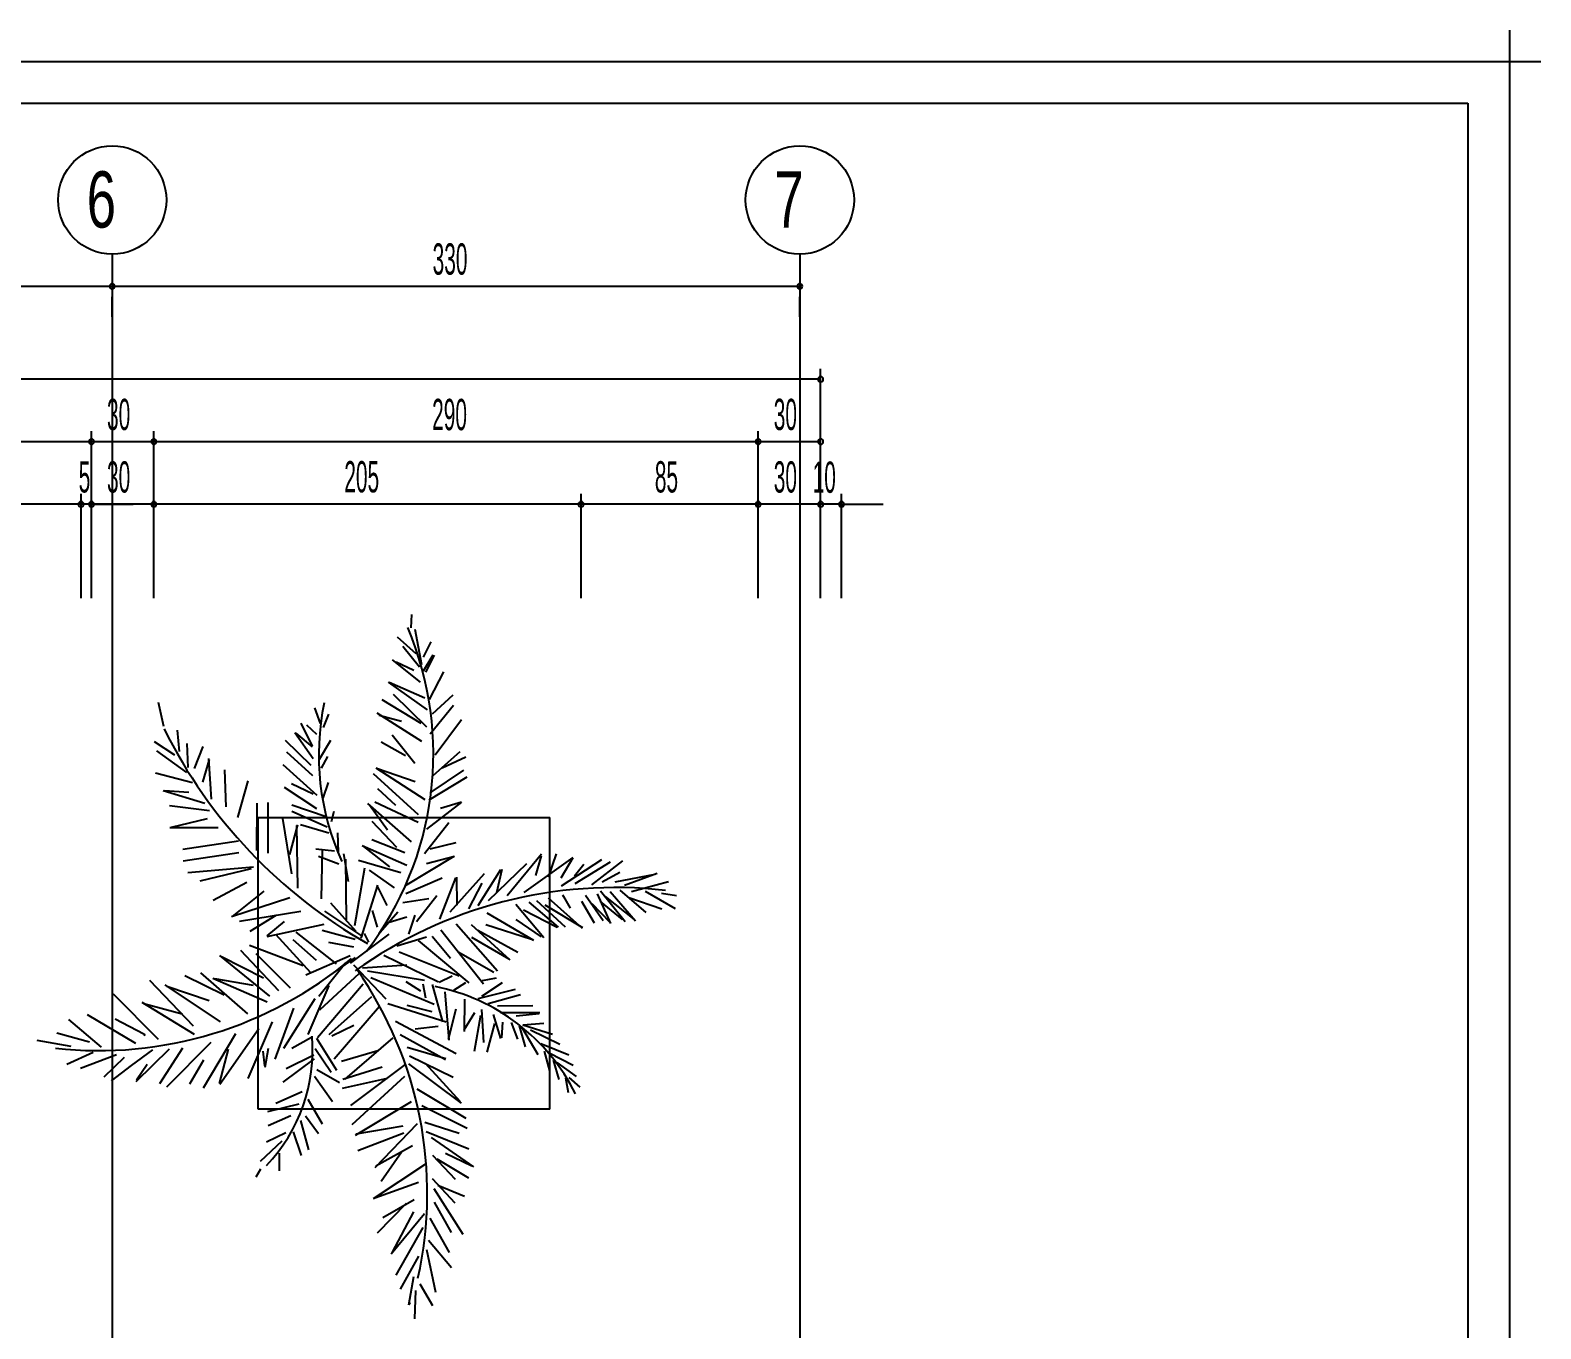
# Model space of a CAD drawing. Extents: x 3907.4 to 3911.57, y -3054.42 to -3053.7.
# Drawn here: x 3908.2551 to 3908.4001, y -3053.8211 to -3053.6965 of the extents above; entities that cross this region are included whole.
import ezdxf

# ---------------------------------------------------------------- set-up
doc = ezdxf.new("R2010")
doc.units = 0
doc.header["$LTSCALE"] = 2
doc.header["$MEASUREMENT"] = 0
doc.linetypes.add('ACAD_ISO10W100', pattern=[18, 12, -3, 0, -3])
doc.layers.get('0').update_dxf_attribs({"linetype": 'CONTINUOUS'})
for name, color, linetype in [('AKS', 11, 'CONTINUOUS'), ('AĞAÇ', 9, 'CONTINUOUS'), ('KOLON', 3, 'CONTINUOUS'), ('OLÇÜ', 6, 'CONTINUOUS'), ('TEXT', 11, 'CONTINUOUS')]:
    doc.layers.add(name, color=color, linetype=linetype)
doc.styles.add('MAHAL', font='stylu.ttf', dxfattribs={"width": 0.7, "height": 20})
doc.styles.add('ÖLÇÜ', font='stylu.ttf', dxfattribs={"width": 0.5})

msp = doc.modelspace()

# ---------------------------------------------------------------- linework, layer by layer
at = {"color": 0, "linetype": 'ByBlock'}
for centre, start, end in [((3908.262969865261, -3053.721052388482), 0, 180), ((3908.262969865261, -3053.721052388482), 0, 180), ((3908.328969865261, -3053.721052388482), 0, 180), ((3908.262969865261, -3053.721052388482), 180, 0), ((3908.262969865261, -3053.721052388482), 180, 0), ((3908.328969865261, -3053.721052388482), 180, 0), ((3908.330969865261, -3053.729968091759), 0, 180), ((3908.330969865261, -3053.729968091759), 180, 0), ((3908.260969865261, -3053.735968091759), 0, 180), ((3908.260969865261, -3053.735968091759), 0, 180), ((3908.260969865261, -3053.735968091759), 180, 0), ((3908.260969865261, -3053.735968091759), 180, 0), ((3908.266969865261, -3053.735968091759), 0, 180), ((3908.266969865261, -3053.735968091759), 0, 180), ((3908.266969865261, -3053.735968091759), 180, 0), ((3908.266969865261, -3053.735968091759), 180, 0), ((3908.324969865261, -3053.735968091759), 0, 180), ((3908.324969865261, -3053.735968091759), 0, 180), ((3908.324969865261, -3053.735968091759), 180, 0), ((3908.324969865261, -3053.735968091759), 180, 0), ((3908.330969865261, -3053.735968091759), 0, 180), ((3908.330969865261, -3053.735968091759), 180, 0), ((3908.259969865261, -3053.741968091759), 0, 180), ((3908.259969865261, -3053.741968091759), 0, 180), ((3908.259969865261, -3053.741968091759), 180, 0), ((3908.259969865261, -3053.741968091759), 180, 0), ((3908.260969865261, -3053.741968091759), 0, 180), ((3908.260969865261, -3053.741968091759), 0, 180), ((3908.260969865261, -3053.741968091759), 180, 0), ((3908.260969865261, -3053.741968091759), 180, 0), ((3908.266969865261, -3053.741968091759), 0, 180), ((3908.266969865261, -3053.741968091759), 0, 180), ((3908.266969865261, -3053.741968091759), 180, 0), ((3908.266969865261, -3053.741968091759), 180, 0), ((3908.307969865261, -3053.741968091759), 0, 180), ((3908.307969865261, -3053.741968091759), 0, 180), ((3908.307969865261, -3053.741968091759), 180, 0), ((3908.307969865261, -3053.741968091759), 180, 0), ((3908.324969865261, -3053.741968091759), 0, 180), ((3908.324969865261, -3053.741968091759), 0, 180), ((3908.324969865261, -3053.741968091759), 180, 0), ((3908.324969865261, -3053.741968091759), 180, 0), ((3908.330969865261, -3053.741968091759), 0, 180), ((3908.330969865261, -3053.741968091759), 0, 180), ((3908.330969865261, -3053.741968091759), 180, 0), ((3908.330969865261, -3053.741968091759), 180, 0), ((3908.332969865261, -3053.741968091759), 0, 180), ((3908.332969865261, -3053.741968091759), 180, 0)]:
    msp.add_arc(centre, 0.00025, start, end, dxfattribs=at)
at = {"layer": 'AKS', "linetype": 'ACAD_ISO10W100'}
for p, q in [((3908.262969865261, -3053.717968091759), (3908.262969865261, -3053.98802954204)), ((3908.328969865261, -3053.717968091759), (3908.328969865261, -3054.24202954204))]:
    msp.add_line(p, q, dxfattribs=at)
at = {"layer": 'AKS', "color": 6}
for p, q in [((3908.242969865261, -3053.721052388482), (3908.262969865261, -3053.721052388482)), ((3908.262969865261, -3053.721052388482), (3908.328969865261, -3053.721052388482)), ((3908.262969865261, -3053.723968091759), (3908.262969865261, -3053.722052388483)), ((3908.262969865261, -3053.723968091759), (3908.262969865261, -3053.722052388483)), ((3908.328969865261, -3053.723968091759), (3908.328969865261, -3053.722052388483))]:
    msp.add_line(p, q, dxfattribs=at)
at = {"layer": 'AKS'}
for centre in [(3908.262969865261, -3053.712768091759), (3908.328969865261, -3053.712768091759)]:
    msp.add_circle(centre, 0.005200000000000001, dxfattribs=at)
at = {"layer": 'AĞAÇ', "ltscale": 0.11}
for p, q in [((3908.291647769342, -3053.75383612397), (3908.291737783802, -3053.752558879051)), ((3908.292017838023, -3053.753962203919), (3908.292656922516, -3053.757346407912)), ((3908.290320606272, -3053.754705881066), (3908.292124075753, -3053.756284015139)), ((3908.290851055937, -3053.755574949666), (3908.292446078857, -3053.757563961036)), ((3908.293535136393, -3053.755167500115), (3908.292825889461, -3053.75664677019)), ((3908.292560866758, -3053.759048633079), (3908.289854409763, -3053.756887489852)), ((3908.290209206169, -3053.757100075792), (3908.291910520116, -3053.757887011593)), ((3908.293749199359, -3053.756440514797), (3908.292809444013, -3053.757985968295)), ((3908.293857123068, -3053.756447412604), (3908.293023310522, -3053.75809076864)), ((3908.294753977166, -3053.758060875352), (3908.29337867645, -3053.760689961964)), ((3908.293245560666, -3053.761691187089), (3908.289470866363, -3053.759028415279)), ((3908.289546209461, -3053.759050768703), (3908.292980419541, -3053.760531724952)), ((3908.267382528436, -3053.760947039247), (3908.267904408666, -3053.763258767628)), ((3908.282382627776, -3053.7614953793), (3908.282923798523, -3053.76302341501)), ((3908.28886124458, -3053.760701715758), (3908.292601006058, -3053.762960464305)), ((3908.293156738644, -3053.763367811227), (3908.289961764341, -3053.760214187022)), ((3908.295723634198, -3053.761282365461), (3908.293482405896, -3053.764029442938)), ((3908.295649358271, -3053.760300912964), (3908.293684396044, -3053.762118965272)), ((3908.282191412983, -3053.7651783185), (3908.28110402441, -3053.762969159557)), ((3908.283733550118, -3053.762097072752), (3908.283217828631, -3053.763406455568)), ((3908.292695430991, -3053.764725041013), (3908.288385381642, -3053.762017546185)), ((3908.288604062589, -3053.762220590913), (3908.290740903718, -3053.762793152193)), ((3908.296498358994, -3053.762647707958), (3908.293964789984, -3053.766052377499)), ((3908.269414345686, -3053.765700625383), (3908.26922058545, -3053.763638355921)), ((3908.282268759286, -3053.766406889498), (3908.280505909443, -3053.763896883829)), ((3908.280591044728, -3053.763920435997), (3908.282165152467, -3053.765234080134)), ((3908.281610923287, -3053.763141868674), (3908.282579143018, -3053.764037488969)), ((3908.289833670407, -3053.76409057092), (3908.292019804068, -3053.766804646841)), ((3908.266989171141, -3053.764736699035), (3908.268959171352, -3053.766027401586)), ((3908.267230977103, -3053.765645112316), (3908.270102720367, -3053.767724898613)), ((3908.270270459278, -3053.76723136888), (3908.270160596514, -3053.764922341476)), ((3908.271650016256, -3053.765227365303), (3908.270831020678, -3053.767332213652)), ((3908.282053347126, -3053.767040686939), (3908.279612532327, -3053.76465328101)), ((3908.282216862243, -3053.768015737015), (3908.27973295316, -3053.765755096436)), ((3908.283930065361, -3053.764639182422), (3908.282818752545, -3053.766452833277)), ((3908.288775018266, -3053.764766357337), (3908.291124573167, -3053.766085078843)), ((3908.293788461689, -3053.767988576792), (3908.296356601802, -3053.765697056444)), ((3908.272262981929, -3053.76647267767), (3908.271629701107, -3053.768640770641)), ((3908.272212005373, -3053.766378435247), (3908.272477356939, -3053.770254873491)), ((3908.282628789646, -3053.769924049232), (3908.279387045762, -3053.766980893616)), ((3908.283624708954, -3053.766161680251), (3908.283025342193, -3053.767301127768)), ((3908.292991692739, -3053.77033289945), (3908.28831279932, -3053.767293259872)), ((3908.288418515934, -3053.767339679943), (3908.292040303842, -3053.76857360856)), ((3908.296924017126, -3053.766247125146), (3908.294653487172, -3053.767287351737)), ((3908.267136073982, -3053.767746736249), (3908.270673870932, -3053.76867670601)), ((3908.273746062311, -3053.767444360435), (3908.273879915912, -3053.77101394939)), ((3908.275973007473, -3053.768514035923), (3908.274990630358, -3053.77201421913)), ((3908.282248610476, -3053.76979451983), (3908.280180424078, -3053.768807002235)), ((3908.283694504391, -3053.768660610194), (3908.283177514583, -3053.770181682824)), ((3908.292365115149, -3053.771771519585), (3908.288062407299, -3053.767827472965)), ((3908.293403690256, -3053.770335610207), (3908.297042540171, -3053.768133535872)), ((3908.293490004189, -3053.769676655833), (3908.29671685649, -3053.767471870754)), ((3908.267867625383, -3053.769441522519), (3908.271856916089, -3053.770662996857)), ((3908.267995927314, -3053.769423862155), (3908.270321253067, -3053.769594209597)), ((3908.282621222352, -3053.771194374757), (3908.279501187474, -3053.769141334975)), ((3908.290186651851, -3053.770891660936), (3908.288465818953, -3053.769272810095)), ((3908.268477044058, -3053.770888231725), (3908.272305937352, -3053.771366684015)), ((3908.27685658458, -3053.775188690333), (3908.276883553871, -3053.770654669816)), ((3908.27791490463, -3053.770574837647), (3908.277916935802, -3053.77544689907)), ((3908.280207108705, -3053.771432664109), (3908.283584394906, -3053.772936907507)), ((3908.280210900567, -3053.77079751805), (3908.28350579671, -3053.77192005973)), ((3908.284228107844, -3053.771458971418), (3908.283968369359, -3053.772431247663)), ((3908.291686830617, -3053.774376756078), (3908.28750625207, -3053.770680829696)), ((3908.287653429209, -3053.770810278789), (3908.289376166154, -3053.773211023487)), ((3908.292319485786, -3053.772513179335), (3908.288169833947, -3053.770548706567)), ((3908.296492466041, -3053.770561892821), (3908.293139803664, -3053.773136838442)), ((3908.296495137339, -3053.770557796947), (3908.294475326607, -3053.771165218174)), ((3908.273120122011, -3053.773020796692), (3908.268505481746, -3053.773031834501)), ((3908.268657242347, -3053.772965851741), (3908.272105304807, -3053.77211947242)), ((3908.280221734009, -3053.777436578607), (3908.279346960344, -3053.772113474344)), ((3908.280755722261, -3053.772734639272), (3908.279994348384, -3053.775584617043)), ((3908.280790451783, -3053.778800549016), (3908.280702633172, -3053.772781856457)), ((3908.281046085091, -3053.772708560899), (3908.283750433562, -3053.77348850135)), ((3908.287892146021, -3053.772394460138), (3908.290265873939, -3053.774861541848)), ((3908.292957434071, -3053.775498017982), (3908.295282523566, -3053.772504158923)), ((3908.275090122222, -3053.774311499255), (3908.269729227804, -3053.775100864144)), ((3908.284596960813, -3053.773494039207), (3908.284670531683, -3053.775357789683)), ((3908.291062709092, -3053.775403160223), (3908.287897433465, -3053.77418709762)), ((3908.295944574558, -3053.774464226719), (3908.29345952066, -3053.775068622383)), ((3908.275124709656, -3053.775424681854), (3908.26976379881, -3053.776214013337)), ((3908.282513652834, -3053.775047249244), (3908.284290352514, -3053.775228260281)), ((3908.284706055251, -3053.776501393032), (3908.282763336863, -3053.775768778386)), ((3908.283050320306, -3053.779845842084), (3908.283161150789, -3053.775065039986)), ((3908.285177450412, -3053.775530489033), (3908.285627425018, -3053.778158948366)), ((3908.28546934178, -3053.781840231781), (3908.285380334937, -3053.776027627664)), ((3908.291261354861, -3053.776641093882), (3908.286946380375, -3053.774757954415)), ((3908.287071303896, -3053.774809614149), (3908.289572241347, -3053.776749944336)), ((3908.295757546303, -3053.775763655055), (3908.291085029989, -3053.778577249989)), ((3908.295812768558, -3053.775766732594), (3908.293141043725, -3053.776462969633)), ((3908.300885480837, -3053.779506972002), (3908.304164056115, -3053.775530093135)), ((3908.302493998328, -3053.779228968242), (3908.307210899642, -3053.775879788128)), ((3908.304126075701, -3053.775696969537), (3908.30358751533, -3053.777586412584)), ((3908.305584963215, -3053.775520301866), (3908.304827282432, -3053.777749668341)), ((3908.307164630349, -3053.77590301928), (3908.306036390377, -3053.777850686628)), ((3908.306082313595, -3053.778592899239), (3908.309970327401, -3053.776062719812)), ((3908.276517406231, -3053.776794040369), (3908.270210387282, -3053.777329863507)), ((3908.271418316284, -3053.778104215373), (3908.276326205911, -3053.776926048976)), ((3908.286248955334, -3053.782381195289), (3908.287229413929, -3053.776864111755)), ((3908.290680390302, -3053.777338020847), (3908.286608446486, -3053.77615722987)), ((3908.290053796381, -3053.778776607575), (3908.287674251198, -3053.777071021477)), ((3908.295396323799, -3053.781078670235), (3908.298714378792, -3053.777390551782)), ((3908.298077987403, -3053.780477906279), (3908.300282192057, -3053.7770298524)), ((3908.299069724869, -3053.779989754872), (3908.30275788492, -3053.776427739995)), ((3908.300365059421, -3053.777006745745), (3908.299855327992, -3053.77926876533)), ((3908.308246532282, -3053.776530745902), (3908.307340202344, -3053.777673021571)), ((3908.307402187384, -3053.77835424016), (3908.310793081591, -3053.776274172708)), ((3908.309008252233, -3053.778488409191), (3908.311988393286, -3053.776199556401)), ((3908.309998765186, -3053.778206322575), (3908.311693616364, -3053.777269354664)), ((3908.311234761354, -3053.778214411659), (3908.31507103233, -3053.777456335785)), ((3908.315275225759, -3053.777403852217), (3908.312135487794, -3053.778562522178)), ((3908.272647907672, -3053.779974161985), (3908.275884215863, -3053.778226493253)), ((3908.286859602042, -3053.783621796506), (3908.288455616053, -3053.778520925421)), ((3908.289343357597, -3053.78046200928), (3908.288407027208, -3053.778559742933)), ((3908.29463265736, -3053.777858518795), (3908.291162774389, -3053.779360955409)), ((3908.294403341775, -3053.781772896223), (3908.295951270357, -3053.777825900877)), ((3908.296018076389, -3053.777754125178), (3908.296033016866, -3053.780454013634)), ((3908.297210831883, -3053.780802005144), (3908.298461550655, -3053.778336971073)), ((3908.31635620437, -3053.778186731663), (3908.312814364632, -3053.779156598318)), ((3908.274429214088, -3053.781520701476), (3908.280002248747, -3053.77970225508)), ((3908.274499717125, -3053.781537882932), (3908.277553967278, -3053.779106334643)), ((3908.28638139266, -3053.782974689426), (3908.283941467836, -3053.780249472675)), ((3908.293343670479, -3053.779828651046), (3908.2908692255, -3053.780224645682)), ((3908.294115316, -3053.779541519147), (3908.292177316415, -3053.782042463406)), ((3908.301704570682, -3053.780336739109), (3908.304404894359, -3053.783528335918)), ((3908.302941794981, -3053.780138720191), (3908.305770381278, -3053.782547983668)), ((3908.303684384887, -3053.779978707297), (3908.306441442439, -3053.782534752981)), ((3908.304798251753, -3053.779738676129), (3908.308077087345, -3053.782645518764)), ((3908.306200762222, -3053.77945930027), (3908.306282187299, -3053.77962472491)), ((3908.306282187299, -3053.77962472491), (3908.306934766265, -3053.780741913749)), ((3908.309274815404, -3053.782158706027), (3908.308051085774, -3053.78008970979)), ((3908.310100058418, -3053.781958009772), (3908.308384130806, -3053.779514813337)), ((3908.310756886996, -3053.782101914908), (3908.309030437105, -3053.780321791273)), ((3908.310840175928, -3053.782210179435), (3908.309538701995, -3053.77935747778)), ((3908.312200773991, -3053.782054206187), (3908.309828570209, -3053.779112068297)), ((3908.311937185851, -3053.781830346891), (3908.309838370023, -3053.780078810243)), ((3908.3130850188, -3053.781806827506), (3908.310306399487, -3053.779616410729)), ((3908.313190058813, -3053.781978227572), (3908.310775926196, -3053.779159458874)), ((3908.314224953245, -3053.781160598973), (3908.311724506695, -3053.779000784648)), ((3908.315720153776, -3053.780820283119), (3908.312562702334, -3053.779744566283)), ((3908.317028766003, -3053.780807945488), (3908.314154586623, -3053.779140365402)), ((3908.317118760514, -3053.779530710336), (3908.315677981934, -3053.779315184374)), ((3908.275168123416, -3053.781978969362), (3908.281065617245, -3053.781028252898)), ((3908.276197337977, -3053.78294543003), (3908.278687931419, -3053.781410117409)), ((3908.287008338816, -3053.783451333514), (3908.283370174401, -3053.781001783711)), ((3908.288424439397, -3053.782558221479), (3908.287939602666, -3053.780947459708)), ((3908.288679798603, -3053.783021229569), (3908.290391754912, -3053.781079206094)), ((3908.29123193283, -3053.781587287202), (3908.289539534295, -3053.78211208231)), ((3908.291428109429, -3053.783237360232), (3908.292057156091, -3053.781386600714)), ((3908.298939026034, -3053.781184294414), (3908.303414381504, -3053.783810422522)), ((3908.304172763237, -3053.783486319475), (3908.301732217259, -3053.781825660237)), ((3908.305666942656, -3053.782596158561), (3908.302450949516, -3053.780930421954)), ((3908.308148319986, -3053.782612407612), (3908.304532055192, -3053.780447528618)), ((3908.277837540236, -3053.783439102791), (3908.283324241307, -3053.782279620535)), ((3908.277838945854, -3053.783376149727), (3908.279490967168, -3053.7820215709)), ((3908.282020811009, -3053.786946380751), (3908.278664247542, -3053.783255866116)), ((3908.280602112961, -3053.783021213263), (3908.284457007729, -3053.786055474527)), ((3908.286282436483, -3053.783730103841), (3908.283107232352, -3053.782858749951)), ((3908.28582810548, -3053.78599536234), (3908.289560329782, -3053.783215990162)), ((3908.287591854882, -3053.783995469526), (3908.287184762553, -3053.783168413175)), ((3908.298609902043, -3053.788024641357), (3908.294520562467, -3053.782845405241)), ((3908.295966249755, -3053.782236542435), (3908.299935912572, -3053.786755485509)), ((3908.301178042059, -3053.785733121009), (3908.297448957268, -3053.782328699204)), ((3908.301899479939, -3053.784992037957), (3908.29806592143, -3053.782856786521)), ((3908.303209774624, -3053.783728293353), (3908.298813482629, -3053.782334124763)), ((3908.276158389355, -3053.78427955821), (3908.281295759928, -3053.7862371446)), ((3908.282563527309, -3053.785754542187), (3908.280350512856, -3053.783761524578)), ((3908.286154055636, -3053.784482776024), (3908.283767149103, -3053.784013751497)), ((3908.290277794305, -3053.784354785831), (3908.29314843275, -3053.783491488412)), ((3908.292331096943, -3053.783820369398), (3908.297209864067, -3053.787891834635)), ((3908.295451987669, -3053.785572017182), (3908.293692903089, -3053.78345829794)), ((3908.301058157891, -3053.785638220455), (3908.297472532307, -3053.78353558871)), ((3908.278093337341, -3053.78918779), (3908.273295995196, -3053.785281749391)), ((3908.273453255444, -3053.785379006485), (3908.277473484985, -3053.787422416557)), ((3908.278961717471, -3053.788657626331), (3908.275317721906, -3053.78480031498)), ((3908.280075584239, -3053.788417595164), (3908.276799204809, -3053.785098536552)), ((3908.285800742101, -3053.785302083217), (3908.281538653107, -3053.787164406746)), ((3908.286272104014, -3053.785462689482), (3908.282540818778, -3053.788084535133)), ((3908.285355788073, -3053.78599224917), (3908.282785982321, -3053.789220251052)), ((3908.286142048141, -3053.786154921115), (3908.289240035344, -3053.789419998156)), ((3908.286990524031, -3053.786443992044), (3908.29124323605, -3053.786156761037)), ((3908.289026500144, -3053.785241449069), (3908.294285149941, -3053.787790259893)), ((3908.290511663723, -3053.784921389862), (3908.296266172327, -3053.787226129859)), ((3908.299592771231, -3053.786900934267), (3908.296161330923, -3053.784954519545)), ((3908.27078351905, -3053.792066616686), (3908.266565916854, -3053.787669713914)), ((3908.269937435271, -3053.787186927695), (3908.273710622158, -3053.789042498413)), ((3908.271432177074, -3053.786918355024), (3908.275940875517, -3053.790863740325)), ((3908.272623771814, -3053.787461995869), (3908.277842945321, -3053.789722003093)), ((3908.27278933551, -3053.78748485222), (3908.276507690222, -3053.788129825279)), ((3908.282890595094, -3053.790476700911), (3908.286709953974, -3053.786975335645)), ((3908.287460694289, -3053.786734646701), (3908.292935148574, -3053.78763606183)), ((3908.28778637797, -3053.787396311818), (3908.29386900647, -3053.789950510747)), ((3908.294339668214, -3053.787831953828), (3908.295582383553, -3053.787220266549)), ((3908.299814497618, -3053.787454546398), (3908.298470775079, -3053.787686805465)), ((3908.267397533552, -3053.793322295357), (3908.263097261916, -3053.788966042527)), ((3908.268005450972, -3053.788091314457), (3908.273340636989, -3053.79162992891)), ((3908.268194403028, -3053.788199578556), (3908.272280527403, -3053.789591718981)), ((3908.283744116401, -3053.788153049023), (3908.28173854099, -3053.792839003142)), ((3908.282669396669, -3053.793145677241), (3908.287046039262, -3053.788004618084)), ((3908.292585317105, -3053.788689791169), (3908.291193843771, -3053.787791397055)), ((3908.292789844874, -3053.787993984583), (3908.29302278872, -3053.7893384378)), ((3908.293684289943, -3053.788068705572), (3908.294661313704, -3053.791621825537)), ((3908.294884814959, -3053.788765264142), (3908.295270375645, -3053.7933819673)), ((3908.2957462777, -3053.788598707278), (3908.296920988018, -3053.787848859861)), ((3908.301632283976, -3053.78853389433), (3908.298047332255, -3053.789440181717)), ((3908.300393314635, -3053.787899219014), (3908.298400486395, -3053.789189522415)), ((3908.302145473122, -3053.789053788921), (3908.299042764771, -3053.789894340685)), ((3908.270861263451, -3053.792850322106), (3908.265853009097, -3053.789767255003)), ((3908.266013053981, -3053.789892072167), (3908.269667344074, -3053.790877975805)), ((3908.278593133617, -3053.795209203095), (3908.28039391009, -3053.790315778666)), ((3908.282418105871, -3053.789422204871), (3908.279423265489, -3053.794184127838)), ((3908.283800465184, -3053.792844962701), (3908.287894414038, -3053.789208439146)), ((3908.284265692214, -3053.795176067752), (3908.288607515613, -3053.790137486673)), ((3908.289419652572, -3053.789880191601), (3908.295012555484, -3053.791648007762)), ((3908.293673957571, -3053.790687226879), (3908.291264891102, -3053.790078603765)), ((3908.29524320315, -3053.793296139243), (3908.295973957571, -3053.790383904456)), ((3908.296773667814, -3053.78946628197), (3908.296755239208, -3053.792565252746)), ((3908.298642055317, -3053.793610622945), (3908.29845439955, -3053.790441457277)), ((3908.303343928535, -3053.790094633023), (3908.299936201539, -3053.790141232965)), ((3908.258756542749, -3053.791410858786), (3908.261913265371, -3053.79406961459)), ((3908.260572295295, -3053.790928119102), (3908.265211712326, -3053.793678955082)), ((3908.263247845432, -3053.791357798948), (3908.265999911939, -3053.792777292204)), ((3908.276027465997, -3053.797088540873), (3908.278367258342, -3053.79162156845)), ((3908.284051774855, -3053.792995710882), (3908.286174401784, -3053.79195091496)), ((3908.290151203972, -3053.791574977872), (3908.295983456977, -3053.794663423301)), ((3908.29673736262, -3053.792405988107), (3908.297770898667, -3053.790737004091)), ((3908.297748737069, -3053.794460715078), (3908.298358748149, -3053.790989118858)), ((3908.298957864864, -3053.794561723597), (3908.299687696159, -3053.791804641634)), ((3908.300261936853, -3053.793242433363), (3908.299552892441, -3053.790930725517)), ((3908.304028183076, -3053.790787797011), (3908.300242264959, -3053.790763037126)), ((3908.30036194025, -3053.793174448474), (3908.300464030266, -3053.791654542539)), ((3908.301913756038, -3053.793287669297), (3908.301303665846, -3053.791699708603)), ((3908.303942728512, -3053.790870453641), (3908.301739049474, -3053.791104324598)), ((3908.302632021158, -3053.794049930069), (3908.302059023067, -3053.792014566139)), ((3908.305220512113, -3053.792861664783), (3908.30236919274, -3053.791947732409)), ((3908.304402448562, -3053.791804429567), (3908.302385424128, -3053.79194642573)), ((3908.255736945257, -3053.793410898186), (3908.258988551245, -3053.793968039848)), ((3908.257652469048, -3053.792692348611), (3908.260780204603, -3053.793550665373)), ((3908.265999911939, -3053.792777292204), (3908.266081320489, -3053.792942683425)), ((3908.27173726505, -3053.79796731838), (3908.274817194756, -3053.792752505854)), ((3908.273305061887, -3053.797606585579), (3908.277044928389, -3053.792272443519)), ((3908.280193039038, -3053.794156176883), (3908.282104009291, -3053.793110008702)), ((3908.28256910548, -3053.793197740402), (3908.284497974128, -3053.796259349681)), ((3908.285314898927, -3053.797134387938), (3908.289924155133, -3053.793158881305)), ((3908.294949770727, -3053.795274953678), (3908.29059654456, -3053.79289694581)), ((3908.294258222602, -3053.792088497239), (3908.29205574578, -3053.792328168617)), ((3908.303866560369, -3053.794815542225), (3908.302299118213, -3053.792153857804)), ((3908.305937752406, -3053.793796063427), (3908.303123505282, -3053.792434737595)), ((3908.258607460487, -3053.795696792472), (3908.2611275184, -3053.794559104665)), ((3908.259923657122, -3053.796076370985), (3908.263392295632, -3053.794780008953)), ((3908.264828165503, -3053.795819923694), (3908.266856045382, -3053.794308025922)), ((3908.265272281481, -3053.797347956434), (3908.268463318412, -3053.794236096731)), ((3908.267537058712, -3053.797568860723), (3908.269741263267, -3053.794120806844)), ((3908.268194542964, -3053.79786170398), (3908.272463651047, -3053.793602728718)), ((3908.273256830852, -3053.797542329905), (3908.274113868157, -3053.794258539607)), ((3908.277609373181, -3053.795864023749), (3908.277462590522, -3053.794466617528)), ((3908.277640872345, -3053.795986158099), (3908.277981258876, -3053.794174709866)), ((3908.279673542118, -3053.796100739152), (3908.282305571613, -3053.794805205893)), ((3908.283988551613, -3053.796510096798), (3908.282436086702, -3053.794213196375)), ((3908.284963348427, -3053.795415599634), (3908.288474548859, -3053.794383485742)), ((3908.294983508865, -3053.795201855422), (3908.291267923926, -3053.794091423904)), ((3908.295681338556, -3053.796969773356), (3908.291490946113, -3053.794922581349)), ((3908.306792043996, -3053.794834677894), (3908.304113823147, -3053.793749705745)), ((3908.304958910359, -3053.796337800717), (3908.30445389734, -3053.794440606691)), ((3908.307199111291, -3053.795835953454), (3908.304900109813, -3053.794650160075)), ((3908.262184733729, -3053.796915565831), (3908.264132413141, -3053.795032178628)), ((3908.262882922304, -3053.797291104699), (3908.264828165503, -3053.795819923694)), ((3908.265287100406, -3053.797210909905), (3908.266319713228, -3053.795697078724)), ((3908.270421068514, -3053.797587739854), (3908.271753212362, -3053.795288130435)), ((3908.279369437605, -3053.797411513761), (3908.282387965092, -3053.795186864425)), ((3908.284786957156, -3053.797489302717), (3908.282593302847, -3053.79624688215)), ((3908.28510828454, -3053.797123311502), (3908.288868357743, -3053.795968697897)), ((3908.285881566069, -3053.799671580465), (3908.291106583438, -3053.795734342383)), ((3908.296490614506, -3053.799448274825), (3908.291445316653, -3053.795664241099)), ((3908.296385938757, -3053.799307286437), (3908.293026875904, -3053.795623522535)), ((3908.305883259949, -3053.79717025637), (3908.305309233609, -3053.795307073508)), ((3908.30753713231, -3053.796871173351), (3908.305686379954, -3053.795550580985)), ((3908.284098917794, -3053.799305717611), (3908.282377890687, -3053.796880679591)), ((3908.285072105787, -3053.79799198121), (3908.289389372737, -3053.797027201704)), ((3908.286007633916, -3053.801486910905), (3908.291065632686, -3053.796863869513)), ((3908.306770533965, -3053.798450148678), (3908.306503599295, -3053.79703658891)), ((3908.307875169757, -3053.797906426656), (3908.306813768967, -3053.796969755179)), ((3908.278680126498, -3053.799439661667), (3908.281184184392, -3053.798312671914)), ((3908.2831548791, -3053.801459205668), (3908.281772224953, -3053.799078762807)), ((3908.292213908228, -3053.798060037178), (3908.29689402616, -3053.800893611943)), ((3908.277913469187, -3053.800239238575), (3908.280923174162, -3053.799496681171)), ((3908.277947741057, -3053.801594565156), (3908.280112170674, -3053.800634746663)), ((3908.282768400958, -3053.802388311965), (3908.281508691086, -3053.800686228298)), ((3908.291667119119, -3053.799298583974), (3908.286275083249, -3053.80255001877)), ((3908.292698728432, -3053.799670765517), (3908.29705319906, -3053.801842698816)), ((3908.281828154124, -3053.803906653963), (3908.281082913944, -3053.801106910713)), ((3908.286379795474, -3053.802376071928), (3908.290881890234, -3053.801629713508)), ((3908.288207483933, -3053.805609681941), (3908.292270657163, -3053.801390931104)), ((3908.292977574569, -3053.801280188619), (3908.29626745209, -3053.802332188891)), ((3908.293096023294, -3053.802146589637), (3908.297206218693, -3053.803822249028)), ((3908.277207768372, -3053.805019803939), (3908.279293599891, -3053.803043137668)), ((3908.27776910778, -3053.803160199527), (3908.279637003503, -3053.802240786942)), ((3908.281147645776, -3053.804452719703), (3908.280356791097, -3053.802203154863)), ((3908.286556310546, -3053.803990911629), (3908.290971071141, -3053.802281980541)), ((3908.288284590457, -3053.805460696196), (3908.29180133053, -3053.803497665349)), ((3908.293586996667, -3053.802726854638), (3908.297649106638, -3053.805556389757)), ((3908.279022515257, -3053.805920962091), (3908.279032589662, -3053.804227146926)), ((3908.28877217662, -3053.806922421018), (3908.290774260674, -3053.804080536399)), ((3908.293700536684, -3053.804417644437), (3908.295870394268, -3053.80674013925)), ((3908.297210843325, -3053.806636255273), (3908.294150868905, -3053.804816353448)), ((3908.297496837926, -3053.805489923248), (3908.294960628519, -3053.804263076537)), ((3908.27677569216, -3053.806499122053), (3908.277245815577, -3053.805739951054)), ((3908.288052886379, -3053.808587233593), (3908.293068912112, -3053.805264859829)), ((3908.288173264478, -3053.80853217357), (3908.29236979151, -3053.807007989445)), ((3908.293687061964, -3053.806684649812), (3908.295856919451, -3053.809007144625)), ((3908.293846214915, -3053.807633746452), (3908.29662183035, -3053.812021221484)), ((3908.296766083407, -3053.808402158035), (3908.294228967204, -3053.807330497555)), ((3908.288432481064, -3053.811885316652), (3908.291209972579, -3053.809048528961)), ((3908.288937612603, -3053.810399094618), (3908.291956590702, -3053.808681029805)), ((3908.293879557889, -3053.808953003634), (3908.295510396276, -3053.811849089628)), ((3908.289732287209, -3053.81390482947), (3908.292937952865, -3053.810022861743)), ((3908.289879382694, -3053.813725669124), (3908.291918565402, -3053.809860005161)), ((3908.295334071502, -3053.813785245734), (3908.293499695164, -3053.810475648281)), ((3908.290233359336, -3053.815962272783), (3908.292827343679, -3053.811357354785)), ((3908.294034062446, -3053.817610210557), (3908.29315194738, -3053.813523658086)), ((3908.295531492563, -3053.815229244196), (3908.293322138837, -3053.812617955562)), ((3908.290636065443, -3053.817300120777), (3908.292400207565, -3053.814127697371)), ((3908.291448575271, -3053.818777613345), (3908.291909524723, -3053.816075966585)), ((3908.292000069198, -3053.820152552133), (3908.292098649669, -3053.817432690606)), ((3908.293738077342, -3053.818886107041), (3908.292514327861, -3053.816817120583)), ((3908.291518233706, -3053.818572647433), (3908.291448575271, -3053.818777613345))]:
    msp.add_line(p, q, dxfattribs=at)
for centre, radius, start, end in [((3908.262651681354, -3053.765922601669), 0.03114597062140836, 322.5725461958405, 22.90861962524817), ((3908.307306740264, -3053.766075363433), 0.02451380191391161, 168.1362046502053, 204.5210194184618), ((3908.311470511252, -3053.741818002599), 0.04864356265956486, 206.5046703563819, 240.4488366489103), ((3908.311262533198, -3053.821804531545), 0.04305163005880493, 83.60053207977502, 125.4435914716125), ((3908.261621084352, -3053.756514098979), 0.03788608172112456, 263.788425458752, 309.9425189262446), ((3908.255629285577, -3053.808101205746), 0.03757740801343525, 347.5030414266026, 34.82409241386544), ((3908.290254807173, -3053.807059091757), 0.01916789825877546, 26.33388471672891, 78.8211907649693), ((3908.266231321477, -3053.794357814917), 0.01597988692418915, 316.2075693880121, 4.798831797140857)]:
    msp.add_arc(centre, radius, start, end, dxfattribs=at)
at = {"layer": 'KOLON'}
for p, q in [((3908.276969865261, -3053.77202954204), (3908.304969865261, -3053.77202954204)), ((3908.276969865261, -3053.80002954204), (3908.276969865261, -3053.77202954204)), ((3908.276969865261, -3053.77202954204), (3908.304969865261, -3053.77202954204)), ((3908.304969865261, -3053.80002954204), (3908.304969865261, -3053.77202954204)), ((3908.304969865261, -3053.80002954204), (3908.276969865261, -3053.80002954204))]:
    msp.add_line(p, q, dxfattribs=at)
at = {"layer": 'OLÇÜ', "color": 6}
for p, q in [((3908.330969865261, -3053.739968091759), (3908.330969865261, -3053.728968091759)), ((3908.330969865261, -3053.729968091759), (3908.010969865261, -3053.729968091759)), ((3908.260969865261, -3053.744968091759), (3908.260969865261, -3053.734968091759)), ((3908.260969865261, -3053.744968091759), (3908.260969865261, -3053.734968091759)), ((3908.266969865261, -3053.744968091759), (3908.266969865261, -3053.734968091759)), ((3908.266969865261, -3053.744968091759), (3908.266969865261, -3053.734968091759)), ((3908.324969865261, -3053.744968091759), (3908.324969865261, -3053.734968091759)), ((3908.324969865261, -3053.744968091759), (3908.324969865261, -3053.734968091759)), ((3908.330969865261, -3053.744968091759), (3908.330969865261, -3053.734968091759)), ((3908.260969865261, -3053.735968091759), (3908.190969865261, -3053.735968091759)), ((3908.266969865261, -3053.735968091759), (3908.260969865261, -3053.735968091759)), ((3908.324969865261, -3053.735968091759), (3908.266969865261, -3053.735968091759)), ((3908.330969865261, -3053.735968091759), (3908.324969865261, -3053.735968091759)), ((3908.259969865261, -3053.750968091759), (3908.259969865261, -3053.740968091759)), ((3908.259969865261, -3053.750968091759), (3908.259969865261, -3053.740968091759)), ((3908.260969865261, -3053.750968091759), (3908.260969865261, -3053.740968091759)), ((3908.260969865261, -3053.750968091759), (3908.260969865261, -3053.740968091759)), ((3908.266969865261, -3053.750968091759), (3908.266969865261, -3053.740968091759)), ((3908.266969865261, -3053.750968091759), (3908.266969865261, -3053.740968091759)), ((3908.307969865261, -3053.750968091759), (3908.307969865261, -3053.740968091759)), ((3908.307969865261, -3053.750968091759), (3908.307969865261, -3053.740968091759)), ((3908.324969865261, -3053.750968091759), (3908.324969865261, -3053.740968091759)), ((3908.324969865261, -3053.750968091759), (3908.324969865261, -3053.740968091759)), ((3908.330969865261, -3053.750968091759), (3908.330969865261, -3053.740968091759)), ((3908.330969865261, -3053.750968091759), (3908.330969865261, -3053.740968091759)), ((3908.332969865261, -3053.750968091759), (3908.332969865261, -3053.740968091759)), ((3908.259969865261, -3053.741968091759), (3908.224969865261, -3053.741968091759)), ((3908.259969865261, -3053.741968091759), (3908.255969865261, -3053.741968091759)), ((3908.260969865261, -3053.741968091759), (3908.259969865261, -3053.741968091759)), ((3908.266969865261, -3053.741968091759), (3908.260969865261, -3053.741968091759)), ((3908.260969865261, -3053.741968091759), (3908.264969865261, -3053.741968091759)), ((3908.307969865261, -3053.741968091759), (3908.266969865261, -3053.741968091759)), ((3908.324969865261, -3053.741968091759), (3908.307969865261, -3053.741968091759)), ((3908.330969865261, -3053.741968091759), (3908.324969865261, -3053.741968091759)), ((3908.330969865261, -3053.741968091759), (3908.326969865261, -3053.741968091759)), ((3908.332969865261, -3053.741968091759), (3908.330969865261, -3053.741968091759)), ((3908.332969865261, -3053.741968091759), (3908.336969865261, -3053.741968091759))]:
    msp.add_line(p, q, dxfattribs=at)
at = {"layer": 'TEXT', "color": 30}
for p, q in [((3908.397094820046, -3053.696480489184), (3908.397094820046, -3054.419684015943)), ((3907.931622368073, -3053.699480489184), (3908.400094820046, -3053.699480489184))]:
    msp.add_line(p, q, dxfattribs=at)
at = {"layer": 'TEXT', "color": 5, "ltscale": 50}
for p, q in [((3907.938622368073, -3053.703480489184), (3908.393094820045, -3053.703480489184)), ((3908.393094820045, -3053.703480489184), (3908.393094820045, -3054.412684015943))]:
    msp.add_line(p, q, dxfattribs=at)

# ---------------------------------------------------------------- texts
at = {"layer": 'AKS', "style": 'MAHAL', "width": 0.7}
for s, p in [('6', (3908.260518783145, -3053.715420609674)), ('7', (3908.32653268969, -3053.715420609674))]:
    msp.add_text(s, height=0.0054, dxfattribs=at).set_placement(p)
at = {"layer": 'AKS', "color": 62, "style": 'ÖLÇÜ', "width": 0.5}
msp.add_text('330', height=0.003, dxfattribs=at).set_placement((3908.29372041431, -3053.719933794046))
at = {"layer": 'OLÇÜ', "color": 62, "style": 'ÖLÇÜ', "width": 0.5}
for s, p in [('30', (3908.262464923826, -3053.734849497323)), ('290', (3908.293674294251, -3053.734858282096)), ('30', (3908.326464923826, -3053.734849497323)), ('5', (3908.259747866725, -3053.740838516356)), ('30', (3908.262464923826, -3053.740849497323)), ('205', (3908.28524292529, -3053.74082753539)), ('85', (3908.31505167346, -3053.740838516356)), ('30', (3908.326464923826, -3053.740849497323)), ('10', (3908.330198635393, -3053.740871459255))]:
    msp.add_text(s, height=0.003, dxfattribs=at).set_placement(p)

doc.saveas('drawing.dxf')
